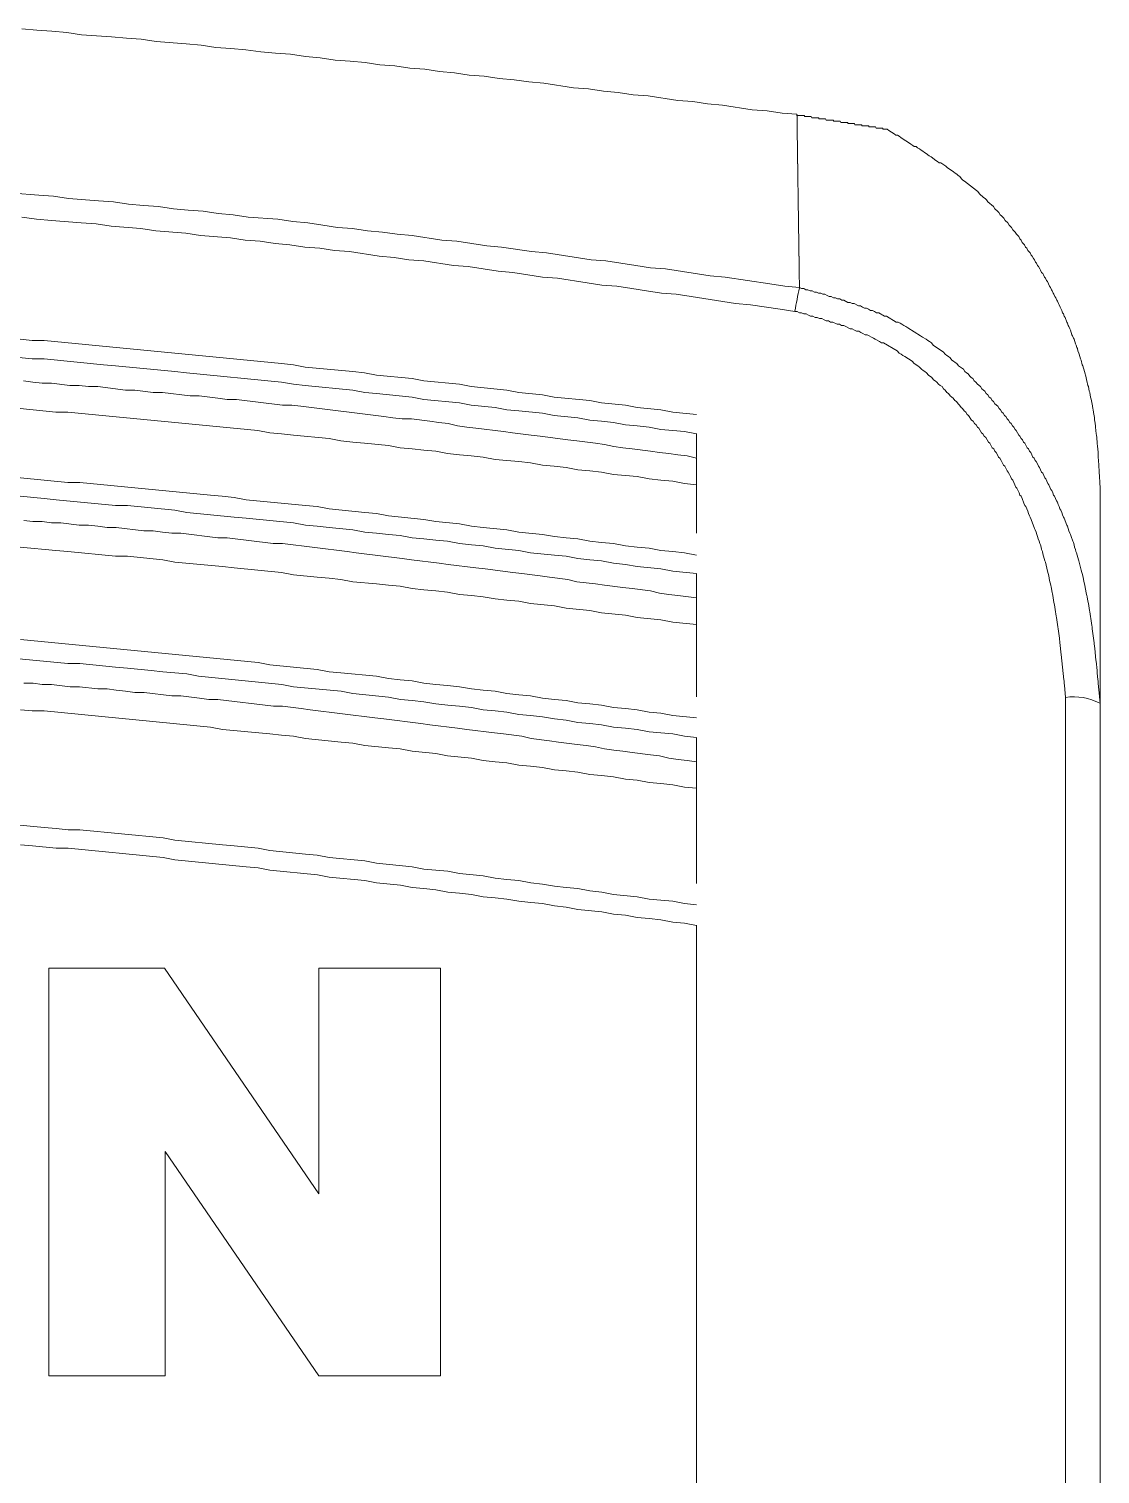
# Model space of a CAD drawing. Header units: millimetres. Extents: x 0 to 1975, y 0 to 1358.
# Drawn here: x 1104.66 to 1113.95, y 985.74 to 998.26 of the extents above; entities that cross this region are included whole.
import ezdxf

# ---------------------------------------------------------------- set-up
doc = ezdxf.new("R2010")
doc.units = ezdxf.units.MM
doc.layers.add('KASTEN', color=1, linetype='Continuous', lineweight=5)

msp = doc.modelspace()

# ---------------------------------------------------------------- linework, layer by layer
at = {"layer": 'KASTEN', "linetype": 'Continuous', "ltscale": 4}
for p, q in [((1110.448, 994.548), (1110.448, 994.757)), ((1110.448, 994.543), (1110.448, 994.313)), ((1110.448, 994.314), (1110.448, 993.893)), ((1113.948, 994.283), (1113.948, 992.423)), ((1110.448, 993.332), (1110.448, 993.54)), ((1110.448, 993.333), (1110.448, 993.103)), ((1110.448, 993.1), (1110.448, 992.476)), ((1113.648, 962.491), (1113.648, 992.47)), ((1113.948, 992.419), (1113.948, 962.542)), ((1110.448, 991.913), (1110.448, 992.121)), ((1110.448, 991.913), (1110.448, 991.683)), ((1110.448, 991.683), (1110.448, 990.857)), ((1110.448, 964.464), (1110.448, 990.497)), ((1104.833, 990.125), (1105.836, 990.125)), ((1104.833, 986.59), (1104.833, 990.125)), ((1105.836, 990.125), (1107.174, 988.169)), ((1107.174, 988.169), (1107.174, 990.125)), ((1107.174, 990.125), (1108.23, 990.125)), ((1108.23, 990.125), (1108.23, 986.59)), ((1107.174, 986.59), (1105.843, 988.535)), ((1105.843, 988.535), (1105.843, 986.59)), ((1105.843, 986.59), (1104.833, 986.59)), ((1108.23, 986.59), (1107.174, 986.59))]:
    msp.add_line(p, q, dxfattribs=at)
for points in [[(1104.6, 998.263), (1104.729, 998.253), (1104.859, 998.243), (1104.988, 998.233), (1105.118, 998.213), (1105.376, 998.193), (1105.506, 998.183), (1105.635, 998.173), (1105.765, 998.153), (1106.023, 998.133), (1106.153, 998.123), (1106.282, 998.103), (1106.411, 998.093), (1106.541, 998.083), (1106.67, 998.063), (1106.799, 998.053), (1106.929, 998.043), (1107.058, 998.023), (1107.187, 998.013), (1107.316, 997.993), (1107.446, 997.983), (1107.575, 997.973), (1107.704, 997.953), (1107.833, 997.943), (1107.963, 997.923), (1108.092, 997.913), (1108.221, 997.893), (1108.35, 997.883), (1108.479, 997.863), (1108.608, 997.853), (1108.737, 997.833), (1108.867, 997.823), (1108.996, 997.803), (1109.125, 997.793), (1109.383, 997.753), (1109.512, 997.743), (1109.641, 997.723), (1109.77, 997.713), (1109.899, 997.693), (1110.029, 997.683), (1110.287, 997.643), (1110.416, 997.633), (1110.545, 997.613), (1110.674, 997.603), (1110.932, 997.563), (1111.061, 997.553), (1111.19, 997.533), (1111.319, 997.523)], [(1111.319, 997.523), (1111.325, 997.513), (1111.382, 997.513), (1111.387, 997.503), (1111.444, 997.503), (1111.449, 997.493), (1111.506, 997.493), (1111.512, 997.483), (1111.568, 997.483), (1111.573, 997.473), (1111.634, 997.473), (1111.639, 997.463), (1111.695, 997.463), (1111.7, 997.453), (1111.759, 997.453), (1111.764, 997.443), (1111.818, 997.443), (1111.822, 997.433), (1111.88, 997.433), (1111.885, 997.423), (1111.941, 997.423), (1111.946, 997.413), (1112.001, 997.413), (1112.006, 997.403), (1112.061, 997.403), (1112.066, 997.393), (1112.103, 997.393)], [(1111.342, 996.023), (1111.341, 996.033), (1111.341, 996.083), (1111.34, 996.093), (1111.34, 996.153), (1111.339, 996.163), (1111.339, 996.223), (1111.338, 996.223), (1111.338, 996.293), (1111.337, 996.293), (1111.337, 996.353), (1111.336, 996.353), (1111.336, 996.413), (1111.335, 996.423), (1111.335, 996.483), (1111.334, 996.493), (1111.334, 996.553), (1111.333, 996.553), (1111.333, 996.623), (1111.332, 996.623), (1111.332, 996.683), (1111.331, 996.693), (1111.331, 996.753), (1111.33, 996.763), (1111.33, 996.823), (1111.329, 996.823), (1111.329, 996.883), (1111.328, 996.893), (1111.328, 996.953), (1111.327, 996.963), (1111.327, 997.023), (1111.326, 997.033), (1111.326, 997.093), (1111.325, 997.093), (1111.325, 997.153), (1111.324, 997.163), (1111.324, 997.233), (1111.323, 997.233), (1111.323, 997.293), (1111.322, 997.303), (1111.322, 997.363), (1111.321, 997.373), (1111.321, 997.433), (1111.32, 997.443), (1111.32, 997.503), (1111.319, 997.513), (1111.319, 997.523)], [(1112.103, 997.393), (1112.117, 997.383), (1112.162, 997.353), (1112.176, 997.343), (1112.191, 997.343), (1112.206, 997.333), (1112.22, 997.323), (1112.25, 997.303), (1112.264, 997.293), (1112.294, 997.273), (1112.308, 997.263), (1112.323, 997.253), (1112.337, 997.243), (1112.352, 997.243), (1112.366, 997.233), (1112.381, 997.223), (1112.395, 997.213), (1112.41, 997.203), (1112.424, 997.193), (1112.439, 997.183), (1112.467, 997.163), (1112.482, 997.153), (1112.524, 997.123), (1112.539, 997.113), (1112.553, 997.103), (1112.567, 997.103), (1112.609, 997.073), (1112.622, 997.063), (1112.678, 997.023), (1112.691, 997.013), (1112.705, 997.003), (1112.718, 996.993), (1112.732, 996.983), (1112.745, 996.963), (1112.758, 996.953), (1112.772, 996.943), (1112.876, 996.863), (1112.888, 996.853), (1112.901, 996.833), (1112.913, 996.823), (1112.926, 996.813), (1112.938, 996.803), (1112.951, 996.793), (1112.963, 996.783), (1112.975, 996.763), (1113.023, 996.723), (1113.034, 996.703), (1113.058, 996.683), (1113.069, 996.673), (1113.08, 996.653), (1113.092, 996.643), (1113.114, 996.623), (1113.125, 996.603), (1113.147, 996.583), (1113.158, 996.563), (1113.18, 996.543), (1113.19, 996.523), (1113.201, 996.513), (1113.211, 996.503), (1113.222, 996.483), (1113.242, 996.463), (1113.253, 996.443), (1113.263, 996.433), (1113.273, 996.413), (1113.293, 996.393), (1113.302, 996.373), (1113.312, 996.363), (1113.322, 996.343), (1113.331, 996.333), (1113.341, 996.323), (1113.35, 996.303), (1113.36, 996.293), (1113.369, 996.273), (1113.378, 996.263), (1113.388, 996.243), (1113.397, 996.233), (1113.406, 996.213), (1113.415, 996.203), (1113.424, 996.183), (1113.432, 996.173), (1113.441, 996.153), (1113.45, 996.143), (1113.458, 996.133), (1113.467, 996.113), (1113.475, 996.103), (1113.484, 996.083), (1113.492, 996.073), (1113.5, 996.053), (1113.509, 996.033), (1113.517, 996.023), (1113.525, 996.003), (1113.533, 995.993), (1113.541, 995.973), (1113.548, 995.963), (1113.556, 995.943), (1113.564, 995.933), (1113.572, 995.913), (1113.579, 995.903), (1113.587, 995.883), (1113.594, 995.873), (1113.601, 995.853), (1113.609, 995.833), (1113.616, 995.823), (1113.623, 995.803), (1113.63, 995.793), (1113.637, 995.773), (1113.644, 995.763), (1113.658, 995.723), (1113.665, 995.713), (1113.671, 995.693), (1113.678, 995.683), (1113.684, 995.663), (1113.691, 995.653), (1113.703, 995.613), (1113.709, 995.603), (1113.716, 995.583), (1113.722, 995.573), (1113.728, 995.553), (1113.733, 995.533), (1113.739, 995.523), (1113.745, 995.503), (1113.751, 995.493), (1113.756, 995.473), (1113.762, 995.453), (1113.767, 995.443), (1113.772, 995.423), (1113.778, 995.403), (1113.783, 995.393), (1113.793, 995.353), (1113.798, 995.343), (1113.803, 995.323), (1113.807, 995.313), (1113.817, 995.273), (1113.821, 995.263), (1113.826, 995.243), (1113.83, 995.223), (1113.834, 995.213), (1113.842, 995.173), (1113.846, 995.163), (1113.854, 995.123), (1113.858, 995.113), (1113.861, 995.093), (1113.865, 995.073), (1113.868, 995.063), (1113.872, 995.043), (1113.875, 995.023), (1113.878, 995.013), (1113.884, 994.973), (1113.887, 994.963), (1113.89, 994.943), (1113.892, 994.923), (1113.895, 994.913), (1113.898, 994.893), (1113.9, 994.873), (1113.902, 994.863), (1113.905, 994.843), (1113.907, 994.823), (1113.909, 994.813), (1113.915, 994.753), (1113.917, 994.743), (1113.918, 994.723), (1113.92, 994.703), (1113.922, 994.693), (1113.923, 994.673), (1113.926, 994.643), (1113.927, 994.623), (1113.93, 994.593), (1113.932, 994.553), (1113.935, 994.523), (1113.937, 994.483), (1113.938, 994.473), (1113.94, 994.433), (1113.941, 994.423), (1113.943, 994.383), (1113.943, 994.363), (1113.944, 994.353), (1113.946, 994.313), (1113.947, 994.303), (1113.948, 994.283)], [(1103.186, 996.943), (1104.746, 996.823), (1104.875, 996.813), (1105.005, 996.793), (1105.265, 996.773), (1105.394, 996.763), (1105.524, 996.743), (1105.654, 996.733), (1105.783, 996.723), (1105.913, 996.703), (1106.042, 996.693), (1106.172, 996.683), (1106.302, 996.663), (1106.431, 996.653), (1106.561, 996.633), (1106.819, 996.613), (1106.949, 996.593), (1107.078, 996.583), (1107.208, 996.563), (1107.337, 996.543), (1107.466, 996.533), (1107.596, 996.513), (1107.725, 996.503), (1107.854, 996.483), (1107.984, 996.473), (1108.242, 996.433), (1108.371, 996.423), (1108.501, 996.403), (1108.63, 996.383), (1108.759, 996.373), (1109.017, 996.333), (1109.147, 996.323), (1109.534, 996.263), (1109.663, 996.253), (1109.792, 996.233), (1109.922, 996.213), (1110.051, 996.193), (1110.18, 996.183), (1110.567, 996.123), (1110.696, 996.113), (1111.083, 996.053), (1111.213, 996.033), (1111.342, 996.023)], [(1111.302, 995.813), (1111.174, 995.833), (1110.916, 995.873), (1110.788, 995.883), (1110.401, 995.943), (1110.273, 995.963), (1110.144, 995.973), (1110.015, 995.993), (1109.887, 996.013), (1109.758, 996.033), (1109.629, 996.043), (1109.501, 996.063), (1109.243, 996.103), (1109.114, 996.113), (1108.986, 996.133), (1108.857, 996.153), (1108.728, 996.163), (1108.47, 996.203), (1108.342, 996.213), (1108.084, 996.253), (1107.955, 996.263), (1107.826, 996.283), (1107.697, 996.293), (1107.439, 996.333), (1107.311, 996.343), (1107.182, 996.363), (1107.053, 996.373), (1106.924, 996.393), (1106.795, 996.403), (1106.666, 996.423), (1106.536, 996.433), (1106.407, 996.453), (1106.149, 996.473), (1106.02, 996.493), (1105.762, 996.513), (1105.632, 996.533), (1105.374, 996.553), (1105.245, 996.573), (1105.115, 996.583), (1104.857, 996.603), (1104.727, 996.613), (1104.598, 996.633)], [(1111.342, 996.023), (1111.36, 996.013), (1111.378, 996.013), (1111.397, 996.003), (1111.415, 996.003), (1111.434, 995.993), (1111.452, 995.993), (1111.471, 995.983), (1111.489, 995.983), (1111.507, 995.973), (1111.526, 995.973), (1111.544, 995.963), (1111.562, 995.963), (1111.581, 995.953), (1111.599, 995.943), (1111.617, 995.943), (1111.635, 995.933), (1111.654, 995.933), (1111.672, 995.923), (1111.69, 995.923), (1111.708, 995.913), (1111.726, 995.913), (1111.762, 995.893), (1111.78, 995.893), (1111.798, 995.883), (1111.816, 995.883), (1111.852, 995.863), (1111.87, 995.863), (1111.887, 995.853), (1111.905, 995.843), (1111.923, 995.843), (1111.94, 995.833), (1111.958, 995.823), (1111.975, 995.823), (1111.993, 995.813), (1112.01, 995.803), (1112.028, 995.803), (1112.079, 995.773), (1112.096, 995.773), (1112.181, 995.723), (1112.197, 995.723), (1112.214, 995.713), (1112.23, 995.703), (1112.247, 995.693), (1112.263, 995.683), (1112.28, 995.673), (1112.392, 995.603), (1112.407, 995.593), (1112.439, 995.573), (1112.454, 995.563), (1112.47, 995.553), (1112.485, 995.543), (1112.5, 995.523), (1112.59, 995.463), (1112.605, 995.443), (1112.62, 995.433), (1112.634, 995.423), (1112.649, 995.413), (1112.663, 995.393), (1112.677, 995.383), (1112.692, 995.373), (1112.706, 995.363), (1112.72, 995.343), (1112.762, 995.313), (1112.776, 995.293), (1112.79, 995.283), (1112.803, 995.273), (1112.817, 995.253), (1112.83, 995.243), (1112.844, 995.233), (1112.857, 995.213), (1112.87, 995.203), (1112.884, 995.183), (1112.91, 995.163), (1112.923, 995.143), (1112.936, 995.133), (1112.948, 995.123), (1112.961, 995.103), (1112.974, 995.093), (1112.986, 995.073), (1112.999, 995.063), (1113.011, 995.043), (1113.023, 995.033), (1113.036, 995.013), (1113.06, 994.993), (1113.072, 994.973), (1113.084, 994.963), (1113.096, 994.943), (1113.107, 994.933), (1113.119, 994.913), (1113.131, 994.903), (1113.142, 994.883), (1113.154, 994.873), (1113.165, 994.853), (1113.176, 994.843), (1113.187, 994.823), (1113.199, 994.813), (1113.21, 994.793), (1113.221, 994.783), (1113.231, 994.763), (1113.242, 994.743), (1113.253, 994.733), (1113.264, 994.713), (1113.274, 994.703), (1113.285, 994.683), (1113.295, 994.673), (1113.315, 994.633), (1113.326, 994.623), (1113.336, 994.603), (1113.346, 994.593), (1113.356, 994.573), (1113.365, 994.553), (1113.375, 994.543), (1113.385, 994.523), (1113.394, 994.513), (1113.404, 994.493), (1113.413, 994.473), (1113.423, 994.463), (1113.441, 994.423), (1113.45, 994.413), (1113.468, 994.373), (1113.477, 994.363), (1113.495, 994.323), (1113.503, 994.313), (1113.512, 994.293), (1113.52, 994.273), (1113.528, 994.263), (1113.537, 994.243), (1113.545, 994.223), (1113.553, 994.213), (1113.569, 994.173), (1113.577, 994.163), (1113.585, 994.143), (1113.592, 994.123), (1113.6, 994.103), (1113.608, 994.093), (1113.615, 994.073), (1113.623, 994.053), (1113.63, 994.033), (1113.637, 994.023), (1113.658, 993.963), (1113.665, 993.953), (1113.672, 993.933), (1113.678, 993.913), (1113.685, 993.893), (1113.691, 993.883), (1113.698, 993.863), (1113.71, 993.823), (1113.716, 993.813), (1113.722, 993.793), (1113.727, 993.773), (1113.733, 993.753), (1113.738, 993.733), (1113.744, 993.723), (1113.759, 993.663), (1113.764, 993.653), (1113.784, 993.573), (1113.788, 993.553), (1113.792, 993.543), (1113.797, 993.523), (1113.809, 993.463), (1113.813, 993.453), (1113.825, 993.393), (1113.828, 993.373), (1113.832, 993.353), (1113.836, 993.343), (1113.842, 993.303), (1113.846, 993.283), (1113.855, 993.223), (1113.858, 993.213), (1113.873, 993.113), (1113.875, 993.093), (1113.878, 993.083), (1113.88, 993.063), (1113.883, 993.043), (1113.885, 993.023), (1113.888, 993.003), (1113.89, 992.983), (1113.893, 992.963), (1113.895, 992.943), (1113.897, 992.933), (1113.899, 992.913), (1113.902, 992.893), (1113.912, 992.793), (1113.914, 992.783), (1113.922, 992.703), (1113.923, 992.683), (1113.929, 992.623), (1113.931, 992.613), (1113.932, 992.593), (1113.938, 992.533), (1113.939, 992.513), (1113.943, 992.473), (1113.944, 992.453), (1113.946, 992.443), (1113.948, 992.423)], [(1113.648, 992.473), (1113.638, 992.573), (1113.637, 992.593), (1113.635, 992.613), (1113.633, 992.623), (1113.611, 992.843), (1113.608, 992.863), (1113.602, 992.923), (1113.599, 992.943), (1113.595, 992.983), (1113.592, 993.003), (1113.59, 993.023), (1113.584, 993.063), (1113.582, 993.083), (1113.573, 993.143), (1113.571, 993.163), (1113.568, 993.173), (1113.565, 993.193), (1113.561, 993.213), (1113.552, 993.273), (1113.548, 993.293), (1113.545, 993.313), (1113.541, 993.333), (1113.538, 993.353), (1113.53, 993.393), (1113.527, 993.413), (1113.519, 993.453), (1113.515, 993.463), (1113.51, 993.483), (1113.502, 993.523), (1113.497, 993.543), (1113.493, 993.563), (1113.473, 993.643), (1113.468, 993.653), (1113.458, 993.693), (1113.452, 993.713), (1113.447, 993.733), (1113.441, 993.753), (1113.436, 993.773), (1113.43, 993.793), (1113.424, 993.803), (1113.418, 993.823), (1113.411, 993.843), (1113.405, 993.863), (1113.398, 993.883), (1113.392, 993.903), (1113.385, 993.923), (1113.378, 993.933), (1113.35, 994.013), (1113.342, 994.033), (1113.335, 994.043), (1113.327, 994.063), (1113.32, 994.083), (1113.304, 994.123), (1113.296, 994.133), (1113.287, 994.153), (1113.271, 994.193), (1113.262, 994.213), (1113.253, 994.223), (1113.245, 994.243), (1113.227, 994.283), (1113.218, 994.293), (1113.208, 994.313), (1113.19, 994.353), (1113.18, 994.363), (1113.17, 994.383), (1113.161, 994.403), (1113.151, 994.423), (1113.141, 994.433), (1113.121, 994.473), (1113.11, 994.483), (1113.09, 994.523), (1113.079, 994.543), (1113.068, 994.553), (1113.058, 994.573), (1113.047, 994.593), (1113.036, 994.603), (1113.025, 994.623), (1113.013, 994.633), (1112.991, 994.673), (1112.979, 994.683), (1112.968, 994.703), (1112.956, 994.723), (1112.944, 994.733), (1112.932, 994.753), (1112.92, 994.763), (1112.896, 994.803), (1112.884, 994.813), (1112.872, 994.833), (1112.859, 994.843), (1112.847, 994.863), (1112.834, 994.873), (1112.808, 994.913), (1112.796, 994.923), (1112.783, 994.943), (1112.769, 994.953), (1112.756, 994.973), (1112.743, 994.983), (1112.73, 995.003), (1112.716, 995.013), (1112.703, 995.033), (1112.689, 995.043), (1112.675, 995.063), (1112.662, 995.073), (1112.648, 995.083), (1112.634, 995.103), (1112.62, 995.113), (1112.605, 995.133), (1112.591, 995.143), (1112.577, 995.163), (1112.562, 995.173), (1112.548, 995.183), (1112.533, 995.203), (1112.519, 995.213), (1112.504, 995.223), (1112.489, 995.243), (1112.459, 995.263), (1112.444, 995.283), (1112.429, 995.293), (1112.413, 995.303), (1112.398, 995.313), (1112.382, 995.333), (1112.367, 995.343), (1112.335, 995.363), (1112.319, 995.383), (1112.255, 995.423), (1112.238, 995.433), (1112.222, 995.443), (1112.205, 995.453), (1112.189, 995.473), (1112.07, 995.543), (1112.052, 995.543), (1112.035, 995.553), (1111.999, 995.573), (1111.982, 995.583), (1111.928, 995.613), (1111.91, 995.613), (1111.892, 995.623), (1111.873, 995.633), (1111.855, 995.643), (1111.836, 995.643), (1111.818, 995.653), (1111.799, 995.663), (1111.781, 995.663), (1111.743, 995.683), (1111.725, 995.693), (1111.706, 995.693), (1111.687, 995.703), (1111.668, 995.703), (1111.63, 995.723), (1111.611, 995.723), (1111.592, 995.733), (1111.573, 995.733), (1111.554, 995.743), (1111.534, 995.753), (1111.515, 995.753), (1111.496, 995.763), (1111.477, 995.763), (1111.457, 995.773), (1111.438, 995.773), (1111.419, 995.783), (1111.399, 995.793), (1111.38, 995.793), (1111.36, 995.803), (1111.341, 995.803), (1111.322, 995.813), (1111.302, 995.813)], [(1104.586, 995.573), (1104.689, 995.563), (1104.792, 995.563), (1106.852, 995.363), (1106.954, 995.353), (1107.057, 995.333), (1107.469, 995.293), (1107.571, 995.283), (1107.674, 995.263), (1107.983, 995.233), (1108.085, 995.213), (1108.394, 995.183), (1108.496, 995.163), (1108.805, 995.133), (1108.907, 995.113), (1109.113, 995.093), (1109.215, 995.073), (1109.524, 995.043), (1109.626, 995.023), (1109.832, 995.003), (1109.934, 994.983), (1110.14, 994.963), (1110.242, 994.943), (1110.448, 994.923)], [(1110.448, 994.753), (1110.345, 994.773), (1110.242, 994.783), (1110.14, 994.793), (1110.037, 994.813), (1109.934, 994.823), (1109.832, 994.833), (1109.729, 994.853), (1109.626, 994.863), (1109.524, 994.873), (1109.421, 994.893), (1109.215, 994.913), (1109.113, 994.933), (1108.907, 994.953), (1108.805, 994.963), (1108.702, 994.983), (1108.496, 995.003), (1108.394, 995.023), (1108.085, 995.053), (1107.983, 995.073), (1107.674, 995.103), (1107.572, 995.113), (1107.469, 995.133), (1107.057, 995.173), (1106.955, 995.183), (1106.852, 995.203), (1106.028, 995.283), (1105.926, 995.293), (1105.411, 995.343), (1105.307, 995.353), (1104.792, 995.403), (1104.689, 995.403), (1104.483, 995.423)], [(1104.615, 995.213), (1104.695, 995.203), (1104.776, 995.193), (1104.856, 995.193), (1105.016, 995.173), (1105.097, 995.173), (1105.177, 995.163), (1105.257, 995.163), (1105.497, 995.133), (1105.578, 995.133), (1105.738, 995.113), (1105.818, 995.113), (1106.058, 995.083), (1106.138, 995.083), (1106.298, 995.063), (1106.379, 995.053), (1106.459, 995.053), (1106.859, 995.003), (1106.939, 995.003), (1107.018, 994.993), (1107.738, 994.903), (1107.817, 994.893), (1107.897, 994.883), (1107.977, 994.883), (1108.137, 994.863), (1108.216, 994.853), (1108.296, 994.843), (1108.376, 994.823), (1108.456, 994.813), (1108.535, 994.803), (1108.775, 994.773), (1108.854, 994.763), (1109.014, 994.743), (1109.093, 994.733), (1109.333, 994.703), (1109.412, 994.693), (1109.572, 994.673), (1109.651, 994.663), (1109.731, 994.643), (1109.811, 994.633), (1109.89, 994.623), (1110.05, 994.603), (1110.129, 994.593), (1110.209, 994.583), (1110.288, 994.573), (1110.368, 994.563), (1110.448, 994.543)], [(1104.586, 994.973), (1104.895, 994.943), (1104.998, 994.943), (1106.646, 994.783), (1106.749, 994.763), (1106.852, 994.753), (1106.954, 994.743), (1107.263, 994.713), (1107.366, 994.693), (1107.469, 994.683), (1107.571, 994.673), (1107.777, 994.653), (1107.88, 994.633), (1107.983, 994.623), (1108.085, 994.613), (1108.188, 994.603), (1108.291, 994.583), (1108.394, 994.573), (1108.496, 994.563), (1108.599, 994.553), (1108.702, 994.533), (1108.805, 994.523), (1108.907, 994.513), (1109.01, 994.503), (1109.113, 994.483), (1109.215, 994.473), (1109.318, 994.463), (1109.421, 994.443), (1109.524, 994.433), (1109.626, 994.423), (1109.729, 994.403), (1109.832, 994.393), (1109.934, 994.383), (1110.037, 994.363), (1110.14, 994.353), (1110.242, 994.343), (1110.345, 994.323), (1110.448, 994.313)], [(1104.38, 994.393), (1104.998, 994.333), (1105.102, 994.333), (1106.235, 994.223), (1106.337, 994.213), (1106.44, 994.203), (1106.543, 994.183), (1107.058, 994.133), (1107.16, 994.123), (1107.263, 994.103), (1107.572, 994.073), (1107.674, 994.063), (1107.777, 994.043), (1108.086, 994.013), (1108.188, 993.993), (1108.394, 993.973), (1108.497, 993.953), (1108.599, 993.943), (1108.805, 993.923), (1108.907, 993.903), (1109.113, 993.883), (1109.216, 993.863), (1109.318, 993.853), (1109.421, 993.843), (1109.524, 993.823), (1109.626, 993.813), (1109.729, 993.803), (1109.832, 993.783), (1109.934, 993.773), (1110.037, 993.763), (1110.14, 993.743), (1110.242, 993.733), (1110.345, 993.723), (1110.448, 993.703)], [(1110.448, 993.543), (1110.242, 993.563), (1110.14, 993.583), (1109.934, 993.603), (1109.832, 993.623), (1109.729, 993.633), (1109.626, 993.653), (1109.524, 993.663), (1109.421, 993.673), (1109.318, 993.693), (1109.216, 993.703), (1109.01, 993.723), (1108.908, 993.743), (1108.702, 993.763), (1108.599, 993.783), (1108.497, 993.793), (1108.394, 993.803), (1108.291, 993.823), (1108.188, 993.833), (1108.086, 993.843), (1107.983, 993.853), (1107.88, 993.873), (1107.777, 993.883), (1107.675, 993.893), (1107.572, 993.903), (1107.469, 993.923), (1107.263, 993.943), (1107.161, 993.953), (1107.058, 993.963), (1106.955, 993.983), (1106.543, 994.023), (1106.441, 994.033), (1106.029, 994.073), (1105.926, 994.093), (1105.514, 994.133), (1105.411, 994.133), (1104.896, 994.183), (1104.792, 994.193), (1104.586, 994.213)], [(1104.616, 994.003), (1104.696, 993.993), (1104.776, 993.993), (1104.856, 993.983), (1104.937, 993.983), (1105.097, 993.963), (1105.177, 993.963), (1105.257, 993.953), (1105.338, 993.943), (1105.418, 993.943), (1105.658, 993.913), (1105.738, 993.913), (1105.818, 993.903), (1105.899, 993.893), (1105.979, 993.893), (1106.299, 993.853), (1106.379, 993.853), (1106.779, 993.803), (1106.859, 993.803), (1107.419, 993.733), (1107.498, 993.723), (1107.898, 993.673), (1107.977, 993.663), (1108.217, 993.633), (1108.296, 993.623), (1108.536, 993.593), (1108.615, 993.583), (1108.855, 993.553), (1108.934, 993.543), (1109.094, 993.523), (1109.173, 993.513), (1109.333, 993.493), (1109.412, 993.473), (1109.572, 993.453), (1109.651, 993.443), (1109.811, 993.423), (1109.89, 993.413), (1110.05, 993.393), (1110.129, 993.373), (1110.209, 993.363), (1110.288, 993.353), (1110.448, 993.333)], [(1104.586, 993.773), (1104.895, 993.743), (1104.999, 993.733), (1105.411, 993.693), (1105.514, 993.693), (1105.823, 993.663), (1105.926, 993.643), (1106.338, 993.603), (1106.44, 993.593), (1106.852, 993.553), (1106.955, 993.533), (1107.161, 993.513), (1107.263, 993.503), (1107.366, 993.493), (1107.469, 993.473), (1107.675, 993.453), (1107.777, 993.443), (1107.88, 993.433), (1107.983, 993.413), (1108.086, 993.403), (1108.188, 993.393), (1108.291, 993.383), (1108.394, 993.363), (1108.497, 993.353), (1108.599, 993.343), (1108.702, 993.323), (1108.805, 993.313), (1108.907, 993.303), (1109.01, 993.283), (1109.216, 993.263), (1109.318, 993.243), (1109.524, 993.223), (1109.626, 993.203), (1109.832, 993.183), (1109.934, 993.163), (1110.14, 993.143), (1110.242, 993.123), (1110.448, 993.103)], [(1104.587, 992.973), (1106.647, 992.773), (1106.749, 992.753), (1107.161, 992.713), (1107.264, 992.693), (1107.366, 992.683), (1107.675, 992.653), (1107.778, 992.633), (1107.88, 992.623), (1107.983, 992.613), (1108.086, 992.593), (1108.189, 992.583), (1108.291, 992.573), (1108.394, 992.563), (1108.497, 992.543), (1108.6, 992.533), (1108.702, 992.523), (1108.805, 992.503), (1108.908, 992.493), (1109.01, 992.483), (1109.113, 992.463), (1109.216, 992.453), (1109.318, 992.443), (1109.421, 992.423), (1109.524, 992.413), (1109.626, 992.403), (1109.729, 992.383), (1109.832, 992.373), (1109.934, 992.363), (1110.037, 992.343), (1110.14, 992.333), (1110.242, 992.313), (1110.448, 992.293)], [(1110.448, 992.123), (1110.345, 992.133), (1110.242, 992.153), (1110.14, 992.163), (1110.037, 992.173), (1109.934, 992.193), (1109.832, 992.203), (1109.729, 992.213), (1109.626, 992.233), (1109.524, 992.243), (1109.421, 992.253), (1109.318, 992.273), (1109.216, 992.283), (1109.113, 992.303), (1109.01, 992.313), (1108.908, 992.323), (1108.805, 992.343), (1108.702, 992.353), (1108.6, 992.363), (1108.497, 992.383), (1108.394, 992.393), (1108.292, 992.403), (1108.189, 992.413), (1108.086, 992.433), (1107.983, 992.443), (1107.881, 992.453), (1107.778, 992.473), (1107.469, 992.503), (1107.367, 992.523), (1106.955, 992.563), (1106.853, 992.583), (1106.132, 992.653), (1106.029, 992.673), (1105.823, 992.693), (1105.721, 992.703), (1105.515, 992.723), (1105.411, 992.733), (1105.102, 992.763), (1104.999, 992.763), (1104.484, 992.813)], [(1104.616, 992.593), (1104.697, 992.593), (1104.777, 992.583), (1104.857, 992.583), (1105.017, 992.563), (1105.098, 992.563), (1105.258, 992.543), (1105.338, 992.543), (1105.418, 992.533), (1105.499, 992.523), (1105.579, 992.513), (1105.659, 992.513), (1105.899, 992.483), (1105.979, 992.483), (1106.139, 992.463), (1106.22, 992.453), (1106.3, 992.453), (1106.78, 992.393), (1106.86, 992.393), (1107.02, 992.373), (1107.099, 992.363), (1107.659, 992.293), (1107.738, 992.283), (1108.058, 992.243), (1108.137, 992.233), (1108.377, 992.203), (1108.456, 992.193), (1108.696, 992.163), (1108.775, 992.153), (1108.935, 992.133), (1109.014, 992.113), (1109.174, 992.093), (1109.253, 992.083), (1109.413, 992.063), (1109.492, 992.053), (1109.572, 992.043), (1109.652, 992.023), (1109.731, 992.013), (1109.811, 992.003), (1109.89, 991.993), (1110.05, 991.973), (1110.129, 991.963), (1110.209, 991.943), (1110.289, 991.933), (1110.368, 991.923), (1110.448, 991.913)], [(1104.587, 992.363), (1104.69, 992.353), (1104.793, 992.353), (1106.235, 992.213), (1106.338, 992.193), (1106.75, 992.153), (1106.852, 992.143), (1106.955, 992.133), (1107.058, 992.113), (1107.367, 992.083), (1107.469, 992.073), (1107.572, 992.053), (1107.778, 992.033), (1107.88, 992.023), (1107.983, 992.003), (1108.189, 991.983), (1108.291, 991.963), (1108.497, 991.943), (1108.6, 991.923), (1108.702, 991.913), (1108.805, 991.903), (1108.908, 991.883), (1109.01, 991.873), (1109.113, 991.863), (1109.216, 991.843), (1109.318, 991.833), (1109.421, 991.823), (1109.524, 991.803), (1109.626, 991.793), (1109.729, 991.783), (1109.832, 991.763), (1109.934, 991.753), (1110.037, 991.733), (1110.14, 991.723), (1110.242, 991.713), (1110.345, 991.693), (1110.448, 991.683)], [(1104.278, 991.393), (1104.793, 991.343), (1104.897, 991.333), (1105, 991.323), (1105.103, 991.323), (1105.824, 991.253), (1105.927, 991.233), (1106.339, 991.193), (1106.441, 991.183), (1106.647, 991.163), (1106.75, 991.143), (1107.059, 991.113), (1107.161, 991.103), (1107.264, 991.083), (1107.573, 991.053), (1107.675, 991.033), (1107.984, 991.003), (1108.086, 990.983), (1108.292, 990.963), (1108.394, 990.943), (1108.6, 990.923), (1108.703, 990.903), (1108.805, 990.893), (1108.908, 990.883), (1109.011, 990.863), (1109.113, 990.853), (1109.216, 990.833), (1109.319, 990.823), (1109.421, 990.813), (1109.524, 990.793), (1109.627, 990.783), (1109.729, 990.763), (1109.935, 990.743), (1110.037, 990.723), (1110.14, 990.713), (1110.242, 990.703), (1110.345, 990.683), (1110.448, 990.673)], [(1110.448, 990.493), (1110.345, 990.513), (1110.242, 990.523), (1110.14, 990.543), (1110.037, 990.553), (1109.935, 990.563), (1109.832, 990.583), (1109.729, 990.593), (1109.627, 990.613), (1109.421, 990.633), (1109.319, 990.653), (1109.216, 990.663), (1109.113, 990.683), (1109.011, 990.693), (1108.908, 990.703), (1108.805, 990.723), (1108.703, 990.733), (1108.6, 990.743), (1108.497, 990.763), (1108.395, 990.773), (1108.292, 990.783), (1108.189, 990.803), (1108.086, 990.813), (1107.984, 990.823), (1107.881, 990.843), (1107.675, 990.863), (1107.573, 990.883), (1107.264, 990.913), (1107.162, 990.933), (1106.75, 990.973), (1106.647, 990.993), (1106.545, 991.003), (1105.927, 991.063), (1105.824, 991.083), (1105, 991.163), (1104.897, 991.163), (1104.691, 991.183), (1104.587, 991.193)]]:
    msp.add_lwpolyline(points, dxfattribs=at)
for centre, radius, start, end in [((1115.225, 995.16), 3.978, 167.52, 170.4956), ((1113.72, 991.987), 0.488, 62.2768, 98.5854)]:
    msp.add_arc(centre, radius, start, end, dxfattribs=at)

doc.saveas('drawing.dxf')
